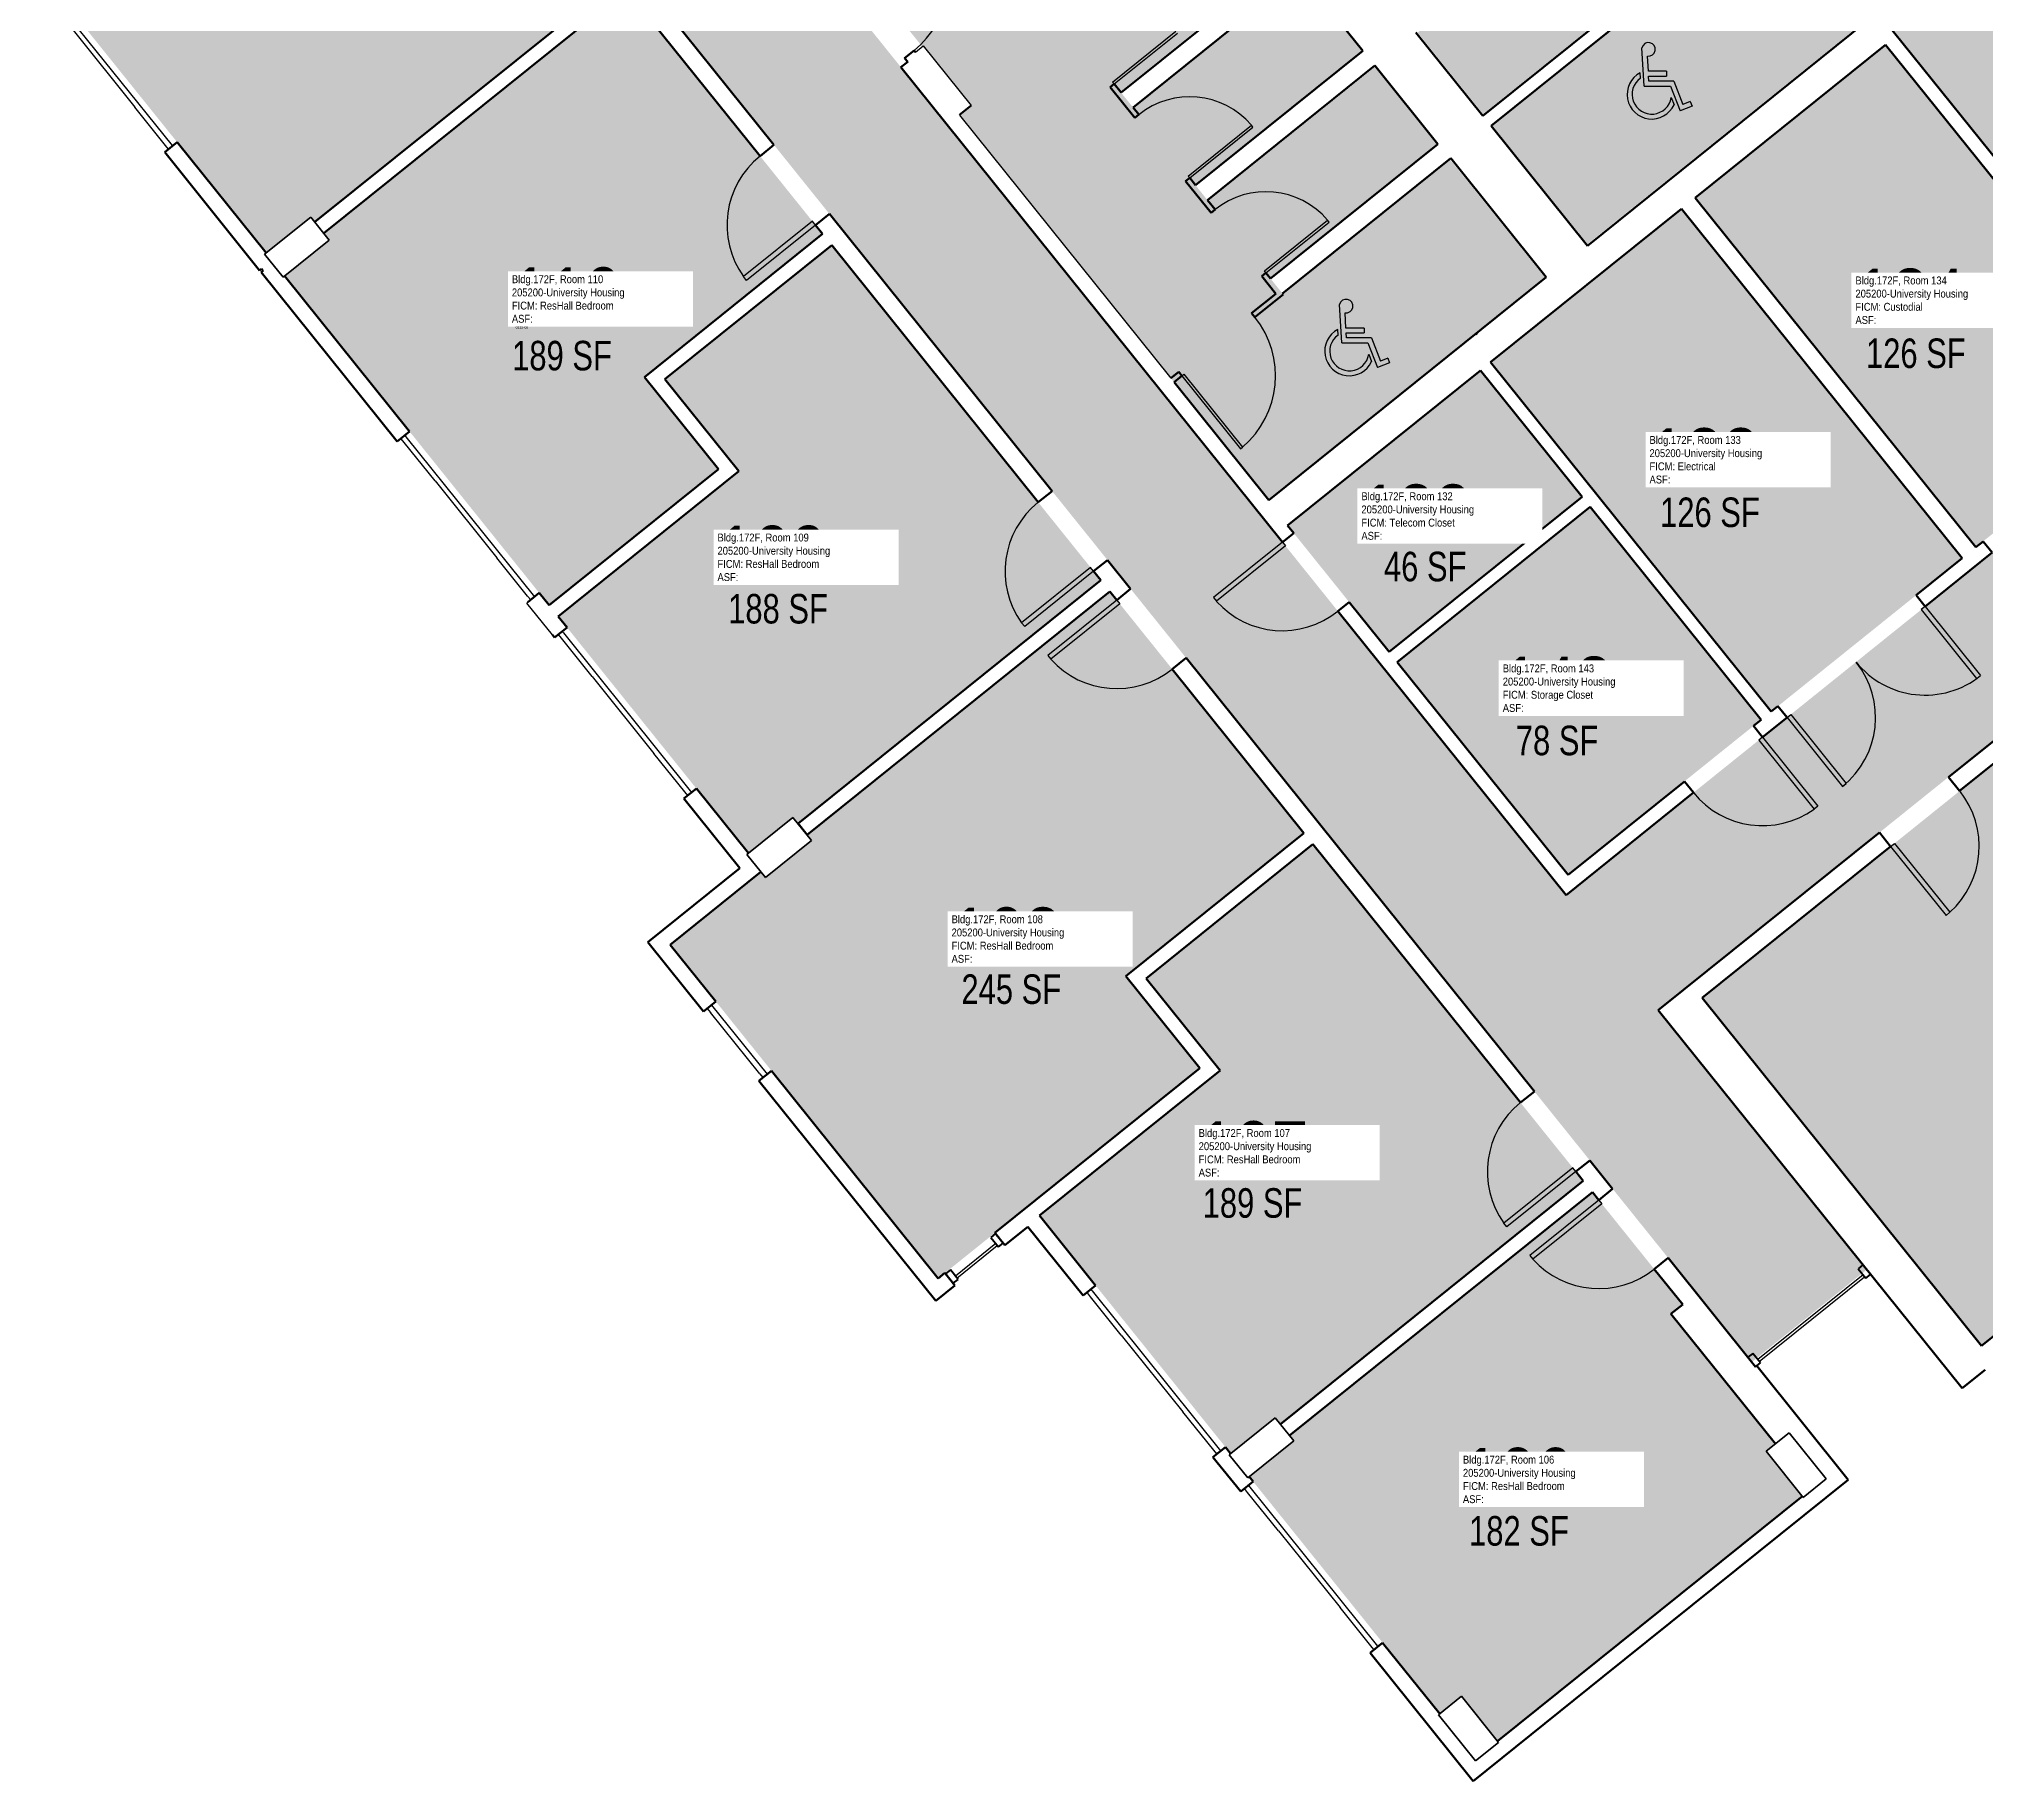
# Model space of a CAD drawing. Header units: inches. Extents: x 69234257 to 69236626, y 27656183 to 27658523.
# Drawn here: x 69235348 to 69236139, y 27656183 to 27656892 of the extents above; entities that cross this region are included whole.
import ezdxf
from ezdxf.enums import TextEntityAlignment as Align

# ---------------------------------------------------------------- set-up
doc = ezdxf.new("R2010")
doc.units = ezdxf.units.IN
doc.header["$LTSCALE"] = 100
doc.header["$MEASUREMENT"] = 0
doc.layers.get('0').update_dxf_attribs({"linetype": 'CONTINUOUS'})
for name, color, linetype in [('A-COLS', 5, 'CONTINUOUS'), ('A-DOOR', 2, 'CONTINUOUS'), ('A-GLAZ', 1, 'CONTINUOUS'), ('A-IDEN-ICON', 4, 'CONTINUOUS'), ('A-IDEN-RNUM', 7, 'CONTINUOUS'), ('A-IDEN-SNUM', 4, 'CONTINUOUS'), ('A-IDEN-VNUM', 4, 'CONTINUOUS'), ('A-WALL', 5, 'CONTINUOUS'), ('AREA-TEXT', 3, 'CONTINUOUS'), ('Rooms-Category-Color', 7, 'CONTINUOUS'), ('Rooms-College-Color', 7, 'CONTINUOUS'), ('Rooms-Department-Color', 7, 'CONTINUOUS'), ('Rooms-Division-Color', 7, 'CONTINUOUS'), ('Rooms-Information', 7, 'CONTINUOUS')]:
    doc.layers.add(name, color=color, linetype=linetype)
doc.styles.add('CP_AREA', font='arial.ttf', dxfattribs={"height": 15})
doc.styles.add('CP_ROOMSNUMBER', font='arial.ttf', dxfattribs={"height": 1})
doc.styles.add('CP_ROOMVNUMBER', font='arial.ttf', dxfattribs={"width": 0.85, "height": 0.075})

# ---------------------------------------------------------------- blocks, each defined once
blk = doc.blocks.new('CPHC')
for p, q in [((5.49, 8), (5.01, 15.77)), ((6.31, 11), (6.12, 14.1)), ((4.7, 9.57), (4.63, 10.7)), ((5.49, 8), (10.79, 8)), ((10, 11), (6.31, 11)), ((6.37, 10), (10, 10)), ((6.43, 9), (6.37, 10)), ((11.48, 9), (6.43, 9)), ((10, 11), (10, 10)), ((10.79, 8), (12.74, 2.99)), ((11.48, 9), (13.31, 4.28)), ((10.95, 5.66), (11.53, 4.17)), ((14.82, 4.87), (13.31, 4.28)), ((14.82, 4.87), (15.18, 3.93)), ((15.18, 3.93), (12.74, 2.99))]:
    blk.add_line(p, q)
for centre, radius, start, end in [((6.35, 15.46), 1.38, 260.2584, 166.6451), ((7, 6.3), 5, 118.3454, 334.8586), ((7, 6.3), 4, 125.1719, 350.8537)]:
    blk.add_arc(centre, radius, start, end)

msp = doc.modelspace()

# ---------------------------------------------------------------- hatches: boundary and pattern name
at = {"layer": 'Rooms-Category-Color', "true_color": 0xadadad}
for points in [[(69236043.92, 27656353.73), (69236090.64, 27656391.27), (69236005.93, 27656496.71), (69236017.38, 27656505.91), (69236246.81, 27656690.25), (69236258.26, 27656699.44), (69236342.97, 27656594.01), (69236387.65, 27656629.91), (69236389.74, 27656631.59), (69236372.28, 27656653.32), (69236366.81, 27656660.14), (69236327.74, 27656708.77), (69236325.08, 27656712.08), (69236325.04, 27656712.13), (69236230.54, 27656829.74), (69236132.12, 27656952.23), (69236034.49, 27657073.74), (69235969.04, 27657155.21), (69235922.26, 27657117.63), (69235925.65, 27657113.41), (69235968.14, 27657060.53), (69235970.12, 27657058.07), (69236102.94, 27656892.76), (69236220.68, 27656746.22), (69236135.9, 27656678.1), (69236053.47, 27656611.87), (69235968.4, 27656543.52), (69235893.6, 27656636.61), (69235850.66, 27656690.06), (69235716.9, 27656856.54), (69235697.33, 27656880.9), (69235657.62, 27656930.32), (69235657.26, 27656930.76), (69235655.62, 27656932.81), (69235641.17, 27656950.79), (69235635.19, 27656958.24), (69235633.15, 27656960.78), (69235511.92, 27657111.67), (69235511.88, 27657111.72), (69235510.23, 27657113.76), (69235502.2, 27657123.76), (69235484.98, 27657145.19), (69235482.71, 27657148.02), (69235482.67, 27657148.06), (69235430.73, 27657212.72), (69235421.06, 27657224.75), (69235410.33, 27657216.13), (69235383.32, 27657194.43), (69235374.28, 27657187.17), (69235379.14, 27657181.13), (69235359.36, 27657165.24), (69235428.02, 27657079.78), (69235447.8, 27657095.67), (69235492.7, 27657039.79), (69235590.33, 27656918.27), (69235673.71, 27656814.5), (69235786.8, 27656673.74), (69235869.36, 27656570.98), (69235982.93, 27656429.64), (69236021.49, 27656381.64)], [(69235941.62, 27656991.56), (69235941.93, 27656991.17), (69235945.54, 27656986.69), (69235877.57, 27656932.08), (69235904.19, 27656898.95), (69235972.16, 27656953.56), (69235972.47, 27656953.17), (69235976.07, 27656948.68), (69235908.1, 27656894.07), (69235934.72, 27656860.94), (69236002.69, 27656915.55), (69236006.29, 27656911.07), (69235938.32, 27656856.46), (69235977.16, 27656808.13), (69236089.95, 27656898.75), (69235965.46, 27657053.69), (69235960.69, 27657049.85), (69235958.24, 27657052.9), (69235958.63, 27657053.21), (69235916.26, 27657105.95), (69235915.87, 27657105.63), (69235900.12, 27657125.24), (69235846.95, 27657082.53), (69235829.41, 27657104.35), (69235699.46, 27656999.94), (69235717, 27656978.11), (69235666.93, 27656937.89), (69235706.72, 27656888.37), (69235707.11, 27656888.68), (69235726.64, 27656864.37), (69235721.87, 27656860.53), (69235847.6, 27656704.04), (69235931.94, 27656771.8), (69235960.01, 27656794.35), (69235921.17, 27656842.68), (69235853.16, 27656788.03), (69235848.3, 27656794.07), (69235885.14, 27656823.67), (69235916.32, 27656848.72), (69235890.95, 27656880.29), (69235859.77, 27656855.24), (69235822.94, 27656825.65), (69235822.62, 27656826.04), (69235817.77, 27656832.08), (69235854.6, 27656861.67), (69235885.78, 27656886.73), (69235860.42, 27656918.3), (69235829.24, 27656893.24), (69235792.4, 27656863.65), (69235792.09, 27656864.04), (69235787.24, 27656870.08), (69235824.07, 27656899.68), (69235855.25, 27656924.73), (69235829.88, 27656956.3), (69235798.7, 27656931.25), (69235761.87, 27656901.65), (69235761.56, 27656902.04), (69235757.95, 27656906.53), (69235786.02, 27656929.07), (69235883.02, 27657007.01), (69235911.09, 27657029.56), (69235911.4, 27657029.17), (69235915, 27657024.69), (69235847.03, 27656970.08), (69235873.65, 27656936.95)], [(69236135.05, 27656684.95), (69236212.42, 27656747.12), (69236098.32, 27656889.13), (69236020.95, 27656826.96)], [(69235980.72, 27656706.6), (69236051.83, 27656618.09), (69236129.4, 27656680.41), (69236015.3, 27656822.42), (69235937.74, 27656760.1)], [(69235855.2, 27656693.79), (69235896.54, 27656642.34), (69235974.98, 27656705.36), (69235933.64, 27656756.81)]]:
    msp.add_hatch(color=253, dxfattribs=at).paths.add_polyline_path(points)
at = {"layer": 'Rooms-Category-Color', "true_color": 0x728ef3}
for points in [[(69235488.89, 27657032.96), (69235347.64, 27656919.47), (69235439.99, 27656804.54), (69235458.11, 27656819.1), (69235459.72, 27656817.1), (69235582.84, 27656916.02)], [(69235555.04, 27656661.34), (69235623.88, 27656716.66), (69235593.82, 27656754.07), (69235666.22, 27656812.25), (69235586.52, 27656911.44), (69235463.4, 27656812.52), (69235465.63, 27656809.75), (69235447.5, 27656795.18)], [(69235632.14, 27656715.76), (69235558.72, 27656656.76), (69235636.03, 27656560.54), (69235654.16, 27656575.1), (69235656.24, 27656572.61), (69235779.31, 27656671.49), (69235669.9, 27656807.67), (69235602.08, 27656753.17)], [(69235899.83, 27656638.24), (69235969.3, 27656551.78), (69236047.74, 27656614.8), (69235978.27, 27656701.27)], [(69236249.55, 27656683.15), (69236023.72, 27656501.7), (69236137.32, 27656360.31), (69236363.15, 27656541.75)], [(69235748.16, 27656415.79), (69235750.74, 27656417.87), (69235819.53, 27656473.14), (69235789.47, 27656510.56), (69235861.87, 27656568.73), (69235782.99, 27656666.91), (69235659.87, 27656567.99), (69235661.67, 27656565.75), (69235642.96, 27656550.71), (69235641.16, 27656552.95), (69235604.28, 27656523.32), (69235713.22, 27656387.73), (69235720.68, 27656393.72), (69235735.73, 27656405.81)], [(69235827.79, 27656472.24), (69235754.37, 27656413.25), (69235832.07, 27656316.54), (69235850.2, 27656331.1), (69235852.31, 27656328.47), (69235975.43, 27656427.39), (69235865.55, 27656564.15), (69235797.73, 27656509.66)], [(69236064.47, 27656299.21), (69236049.83, 27656317.43), (69236053.53, 27656320.41), (69236033.49, 27656345.35), (69236011.07, 27656373.26), (69236015.84, 27656377.1), (69235979.11, 27656422.81), (69235855.99, 27656323.89), (69235857.72, 27656321.75), (69235839.59, 27656307.18), (69235917.06, 27656210.76), (69235925.88, 27656217.85), (69235940.52, 27656199.62)]]:
    msp.add_hatch(color=171, dxfattribs=at).paths.add_polyline_path(points)
at = {"layer": 'Rooms-College-Color', "true_color": 0xadadad}
for points in [[(69236043.92, 27656353.73), (69236090.64, 27656391.27), (69236005.93, 27656496.71), (69236017.38, 27656505.91), (69236246.81, 27656690.25), (69236258.26, 27656699.44), (69236342.97, 27656594.01), (69236387.65, 27656629.91), (69236389.74, 27656631.59), (69236372.28, 27656653.32), (69236366.81, 27656660.14), (69236327.74, 27656708.77), (69236325.08, 27656712.08), (69236325.04, 27656712.13), (69236230.54, 27656829.74), (69236132.12, 27656952.23), (69236034.49, 27657073.74), (69235969.04, 27657155.21), (69235922.26, 27657117.63), (69235925.65, 27657113.41), (69235968.14, 27657060.53), (69235970.12, 27657058.07), (69236102.94, 27656892.76), (69236220.68, 27656746.22), (69236135.9, 27656678.1), (69236053.47, 27656611.87), (69235968.4, 27656543.52), (69235893.6, 27656636.61), (69235850.66, 27656690.06), (69235716.9, 27656856.54), (69235697.33, 27656880.9), (69235657.62, 27656930.32), (69235657.26, 27656930.76), (69235655.62, 27656932.81), (69235641.17, 27656950.79), (69235635.19, 27656958.24), (69235633.15, 27656960.78), (69235511.92, 27657111.67), (69235511.88, 27657111.72), (69235510.23, 27657113.76), (69235502.2, 27657123.76), (69235484.98, 27657145.19), (69235482.71, 27657148.02), (69235482.67, 27657148.06), (69235430.73, 27657212.72), (69235421.06, 27657224.75), (69235410.33, 27657216.13), (69235383.32, 27657194.43), (69235374.28, 27657187.17), (69235379.14, 27657181.13), (69235359.36, 27657165.24), (69235428.02, 27657079.78), (69235447.8, 27657095.67), (69235492.7, 27657039.79), (69235590.33, 27656918.27), (69235673.71, 27656814.5), (69235786.8, 27656673.74), (69235869.36, 27656570.98), (69235982.93, 27656429.64), (69236021.49, 27656381.64)], [(69235941.62, 27656991.56), (69235941.93, 27656991.17), (69235945.54, 27656986.69), (69235877.57, 27656932.08), (69235904.19, 27656898.95), (69235972.16, 27656953.56), (69235972.47, 27656953.17), (69235976.07, 27656948.68), (69235908.1, 27656894.07), (69235934.72, 27656860.94), (69236002.69, 27656915.55), (69236006.29, 27656911.07), (69235938.32, 27656856.46), (69235977.16, 27656808.13), (69236089.95, 27656898.75), (69235965.46, 27657053.69), (69235960.69, 27657049.85), (69235958.24, 27657052.9), (69235958.63, 27657053.21), (69235916.26, 27657105.95), (69235915.87, 27657105.63), (69235900.12, 27657125.24), (69235846.95, 27657082.53), (69235829.41, 27657104.35), (69235699.46, 27656999.94), (69235717, 27656978.11), (69235666.93, 27656937.89), (69235706.72, 27656888.37), (69235707.11, 27656888.68), (69235726.64, 27656864.37), (69235721.87, 27656860.53), (69235847.6, 27656704.04), (69235931.94, 27656771.8), (69235960.01, 27656794.35), (69235921.17, 27656842.68), (69235853.16, 27656788.03), (69235848.3, 27656794.07), (69235885.14, 27656823.67), (69235916.32, 27656848.72), (69235890.95, 27656880.29), (69235859.77, 27656855.24), (69235822.94, 27656825.65), (69235822.62, 27656826.04), (69235817.77, 27656832.08), (69235854.6, 27656861.67), (69235885.78, 27656886.73), (69235860.42, 27656918.3), (69235829.24, 27656893.24), (69235792.4, 27656863.65), (69235792.09, 27656864.04), (69235787.24, 27656870.08), (69235824.07, 27656899.68), (69235855.25, 27656924.73), (69235829.88, 27656956.3), (69235798.7, 27656931.25), (69235761.87, 27656901.65), (69235761.56, 27656902.04), (69235757.95, 27656906.53), (69235786.02, 27656929.07), (69235883.02, 27657007.01), (69235911.09, 27657029.56), (69235911.4, 27657029.17), (69235915, 27657024.69), (69235847.03, 27656970.08), (69235873.65, 27656936.95)], [(69235488.89, 27657032.96), (69235347.64, 27656919.47), (69235439.99, 27656804.54), (69235458.11, 27656819.1), (69235459.72, 27656817.1), (69235582.84, 27656916.02)], [(69235555.04, 27656661.34), (69235623.88, 27656716.66), (69235593.82, 27656754.07), (69235666.22, 27656812.25), (69235586.52, 27656911.44), (69235463.4, 27656812.52), (69235465.63, 27656809.75), (69235447.5, 27656795.18)], [(69236135.05, 27656684.95), (69236212.42, 27656747.12), (69236098.32, 27656889.13), (69236020.95, 27656826.96)], [(69235980.72, 27656706.6), (69236051.83, 27656618.09), (69236129.4, 27656680.41), (69236015.3, 27656822.42), (69235937.74, 27656760.1)], [(69235632.14, 27656715.76), (69235558.72, 27656656.76), (69235636.03, 27656560.54), (69235654.16, 27656575.1), (69235656.24, 27656572.61), (69235779.31, 27656671.49), (69235669.9, 27656807.67), (69235602.08, 27656753.17)], [(69235855.2, 27656693.79), (69235896.54, 27656642.34), (69235974.98, 27656705.36), (69235933.64, 27656756.81)], [(69235899.83, 27656638.24), (69235969.3, 27656551.78), (69236047.74, 27656614.8), (69235978.27, 27656701.27)], [(69236249.55, 27656683.15), (69236023.72, 27656501.7), (69236137.32, 27656360.31), (69236363.15, 27656541.75)], [(69235748.16, 27656415.79), (69235750.74, 27656417.87), (69235819.53, 27656473.14), (69235789.47, 27656510.56), (69235861.87, 27656568.73), (69235782.99, 27656666.91), (69235659.87, 27656567.99), (69235661.67, 27656565.75), (69235642.96, 27656550.71), (69235641.16, 27656552.95), (69235604.28, 27656523.32), (69235713.22, 27656387.73), (69235720.68, 27656393.72), (69235735.73, 27656405.81)], [(69235827.79, 27656472.24), (69235754.37, 27656413.25), (69235832.07, 27656316.54), (69235850.2, 27656331.1), (69235852.31, 27656328.47), (69235975.43, 27656427.39), (69235865.55, 27656564.15), (69235797.73, 27656509.66)], [(69236064.47, 27656299.21), (69236049.83, 27656317.43), (69236053.53, 27656320.41), (69236033.49, 27656345.35), (69236011.07, 27656373.26), (69236015.84, 27656377.1), (69235979.11, 27656422.81), (69235855.99, 27656323.89), (69235857.72, 27656321.75), (69235839.59, 27656307.18), (69235917.06, 27656210.76), (69235925.88, 27656217.85), (69235940.52, 27656199.62)]]:
    msp.add_hatch(color=253, dxfattribs=at).paths.add_polyline_path(points)
at = {"layer": 'Rooms-Department-Color', "true_color": 0xacacac}
for points in [[(69236043.92, 27656353.73), (69236090.64, 27656391.27), (69236005.93, 27656496.71), (69236017.38, 27656505.91), (69236246.81, 27656690.25), (69236258.26, 27656699.44), (69236342.97, 27656594.01), (69236387.65, 27656629.91), (69236389.74, 27656631.59), (69236372.28, 27656653.32), (69236366.81, 27656660.14), (69236327.74, 27656708.77), (69236325.08, 27656712.08), (69236325.04, 27656712.13), (69236230.54, 27656829.74), (69236132.12, 27656952.23), (69236034.49, 27657073.74), (69235969.04, 27657155.21), (69235922.26, 27657117.63), (69235925.65, 27657113.41), (69235968.14, 27657060.53), (69235970.12, 27657058.07), (69236102.94, 27656892.76), (69236220.68, 27656746.22), (69236135.9, 27656678.1), (69236053.47, 27656611.87), (69235968.4, 27656543.52), (69235893.6, 27656636.61), (69235850.66, 27656690.06), (69235716.9, 27656856.54), (69235697.33, 27656880.9), (69235657.62, 27656930.32), (69235657.26, 27656930.76), (69235655.62, 27656932.81), (69235641.17, 27656950.79), (69235635.19, 27656958.24), (69235633.15, 27656960.78), (69235511.92, 27657111.67), (69235511.88, 27657111.72), (69235510.23, 27657113.76), (69235502.2, 27657123.76), (69235484.98, 27657145.19), (69235482.71, 27657148.02), (69235482.67, 27657148.06), (69235430.73, 27657212.72), (69235421.06, 27657224.75), (69235410.33, 27657216.13), (69235383.32, 27657194.43), (69235374.28, 27657187.17), (69235379.14, 27657181.13), (69235359.36, 27657165.24), (69235428.02, 27657079.78), (69235447.8, 27657095.67), (69235492.7, 27657039.79), (69235590.33, 27656918.27), (69235673.71, 27656814.5), (69235786.8, 27656673.74), (69235869.36, 27656570.98), (69235982.93, 27656429.64), (69236021.49, 27656381.64)], [(69235941.62, 27656991.56), (69235941.93, 27656991.17), (69235945.54, 27656986.69), (69235877.57, 27656932.08), (69235904.19, 27656898.95), (69235972.16, 27656953.56), (69235972.47, 27656953.17), (69235976.07, 27656948.68), (69235908.1, 27656894.07), (69235934.72, 27656860.94), (69236002.69, 27656915.55), (69236006.29, 27656911.07), (69235938.32, 27656856.46), (69235977.16, 27656808.13), (69236089.95, 27656898.75), (69235965.46, 27657053.69), (69235960.69, 27657049.85), (69235958.24, 27657052.9), (69235958.63, 27657053.21), (69235916.26, 27657105.95), (69235915.87, 27657105.63), (69235900.12, 27657125.24), (69235846.95, 27657082.53), (69235829.41, 27657104.35), (69235699.46, 27656999.94), (69235717, 27656978.11), (69235666.93, 27656937.89), (69235706.72, 27656888.37), (69235707.11, 27656888.68), (69235726.64, 27656864.37), (69235721.87, 27656860.53), (69235847.6, 27656704.04), (69235931.94, 27656771.8), (69235960.01, 27656794.35), (69235921.17, 27656842.68), (69235853.16, 27656788.03), (69235848.3, 27656794.07), (69235885.14, 27656823.67), (69235916.32, 27656848.72), (69235890.95, 27656880.29), (69235859.77, 27656855.24), (69235822.94, 27656825.65), (69235822.62, 27656826.04), (69235817.77, 27656832.08), (69235854.6, 27656861.67), (69235885.78, 27656886.73), (69235860.42, 27656918.3), (69235829.24, 27656893.24), (69235792.4, 27656863.65), (69235792.09, 27656864.04), (69235787.24, 27656870.08), (69235824.07, 27656899.68), (69235855.25, 27656924.73), (69235829.88, 27656956.3), (69235798.7, 27656931.25), (69235761.87, 27656901.65), (69235761.56, 27656902.04), (69235757.95, 27656906.53), (69235786.02, 27656929.07), (69235883.02, 27657007.01), (69235911.09, 27657029.56), (69235911.4, 27657029.17), (69235915, 27657024.69), (69235847.03, 27656970.08), (69235873.65, 27656936.95)], [(69236135.05, 27656684.95), (69236212.42, 27656747.12), (69236098.32, 27656889.13), (69236020.95, 27656826.96)], [(69235980.72, 27656706.6), (69236051.83, 27656618.09), (69236129.4, 27656680.41), (69236015.3, 27656822.42), (69235937.74, 27656760.1)], [(69235855.2, 27656693.79), (69235896.54, 27656642.34), (69235974.98, 27656705.36), (69235933.64, 27656756.81)]]:
    msp.add_hatch(color=253, dxfattribs=at).paths.add_polyline_path(points)
at = {"layer": 'Rooms-Department-Color', "true_color": 0x604aed}
for points in [[(69235488.89, 27657032.96), (69235347.64, 27656919.47), (69235439.99, 27656804.54), (69235458.11, 27656819.1), (69235459.72, 27656817.1), (69235582.84, 27656916.02)], [(69235555.04, 27656661.34), (69235623.88, 27656716.66), (69235593.82, 27656754.07), (69235666.22, 27656812.25), (69235586.52, 27656911.44), (69235463.4, 27656812.52), (69235465.63, 27656809.75), (69235447.5, 27656795.18)], [(69235632.14, 27656715.76), (69235558.72, 27656656.76), (69235636.03, 27656560.54), (69235654.16, 27656575.1), (69235656.24, 27656572.61), (69235779.31, 27656671.49), (69235669.9, 27656807.67), (69235602.08, 27656753.17)], [(69235899.83, 27656638.24), (69235969.3, 27656551.78), (69236047.74, 27656614.8), (69235978.27, 27656701.27)], [(69236249.55, 27656683.15), (69236023.72, 27656501.7), (69236137.32, 27656360.31), (69236363.15, 27656541.75)], [(69235748.16, 27656415.79), (69235750.74, 27656417.87), (69235819.53, 27656473.14), (69235789.47, 27656510.56), (69235861.87, 27656568.73), (69235782.99, 27656666.91), (69235659.87, 27656567.99), (69235661.67, 27656565.75), (69235642.96, 27656550.71), (69235641.16, 27656552.95), (69235604.28, 27656523.32), (69235713.22, 27656387.73), (69235720.68, 27656393.72), (69235735.73, 27656405.81)], [(69235827.79, 27656472.24), (69235754.37, 27656413.25), (69235832.07, 27656316.54), (69235850.2, 27656331.1), (69235852.31, 27656328.47), (69235975.43, 27656427.39), (69235865.55, 27656564.15), (69235797.73, 27656509.66)], [(69236064.47, 27656299.21), (69236049.83, 27656317.43), (69236053.53, 27656320.41), (69236033.49, 27656345.35), (69236011.07, 27656373.26), (69236015.84, 27656377.1), (69235979.11, 27656422.81), (69235855.99, 27656323.89), (69235857.72, 27656321.75), (69235839.59, 27656307.18), (69235917.06, 27656210.76), (69235925.88, 27656217.85), (69235940.52, 27656199.62)]]:
    msp.add_hatch(color=173, dxfattribs=at).paths.add_polyline_path(points)
at = {"layer": 'Rooms-Division-Color', "true_color": 0xadadad}
for points in [[(69236043.92, 27656353.73), (69236090.64, 27656391.27), (69236005.93, 27656496.71), (69236017.38, 27656505.91), (69236246.81, 27656690.25), (69236258.26, 27656699.44), (69236342.97, 27656594.01), (69236387.65, 27656629.91), (69236389.74, 27656631.59), (69236372.28, 27656653.32), (69236366.81, 27656660.14), (69236327.74, 27656708.77), (69236325.08, 27656712.08), (69236325.04, 27656712.13), (69236230.54, 27656829.74), (69236132.12, 27656952.23), (69236034.49, 27657073.74), (69235969.04, 27657155.21), (69235922.26, 27657117.63), (69235925.65, 27657113.41), (69235968.14, 27657060.53), (69235970.12, 27657058.07), (69236102.94, 27656892.76), (69236220.68, 27656746.22), (69236135.9, 27656678.1), (69236053.47, 27656611.87), (69235968.4, 27656543.52), (69235893.6, 27656636.61), (69235850.66, 27656690.06), (69235716.9, 27656856.54), (69235697.33, 27656880.9), (69235657.62, 27656930.32), (69235657.26, 27656930.76), (69235655.62, 27656932.81), (69235641.17, 27656950.79), (69235635.19, 27656958.24), (69235633.15, 27656960.78), (69235511.92, 27657111.67), (69235511.88, 27657111.72), (69235510.23, 27657113.76), (69235502.2, 27657123.76), (69235484.98, 27657145.19), (69235482.71, 27657148.02), (69235482.67, 27657148.06), (69235430.73, 27657212.72), (69235421.06, 27657224.75), (69235410.33, 27657216.13), (69235383.32, 27657194.43), (69235374.28, 27657187.17), (69235379.14, 27657181.13), (69235359.36, 27657165.24), (69235428.02, 27657079.78), (69235447.8, 27657095.67), (69235492.7, 27657039.79), (69235590.33, 27656918.27), (69235673.71, 27656814.5), (69235786.8, 27656673.74), (69235869.36, 27656570.98), (69235982.93, 27656429.64), (69236021.49, 27656381.64)], [(69235941.62, 27656991.56), (69235941.93, 27656991.17), (69235945.54, 27656986.69), (69235877.57, 27656932.08), (69235904.19, 27656898.95), (69235972.16, 27656953.56), (69235972.47, 27656953.17), (69235976.07, 27656948.68), (69235908.1, 27656894.07), (69235934.72, 27656860.94), (69236002.69, 27656915.55), (69236006.29, 27656911.07), (69235938.32, 27656856.46), (69235977.16, 27656808.13), (69236089.95, 27656898.75), (69235965.46, 27657053.69), (69235960.69, 27657049.85), (69235958.24, 27657052.9), (69235958.63, 27657053.21), (69235916.26, 27657105.95), (69235915.87, 27657105.63), (69235900.12, 27657125.24), (69235846.95, 27657082.53), (69235829.41, 27657104.35), (69235699.46, 27656999.94), (69235717, 27656978.11), (69235666.93, 27656937.89), (69235706.72, 27656888.37), (69235707.11, 27656888.68), (69235726.64, 27656864.37), (69235721.87, 27656860.53), (69235847.6, 27656704.04), (69235931.94, 27656771.8), (69235960.01, 27656794.35), (69235921.17, 27656842.68), (69235853.16, 27656788.03), (69235848.3, 27656794.07), (69235885.14, 27656823.67), (69235916.32, 27656848.72), (69235890.95, 27656880.29), (69235859.77, 27656855.24), (69235822.94, 27656825.65), (69235822.62, 27656826.04), (69235817.77, 27656832.08), (69235854.6, 27656861.67), (69235885.78, 27656886.73), (69235860.42, 27656918.3), (69235829.24, 27656893.24), (69235792.4, 27656863.65), (69235792.09, 27656864.04), (69235787.24, 27656870.08), (69235824.07, 27656899.68), (69235855.25, 27656924.73), (69235829.88, 27656956.3), (69235798.7, 27656931.25), (69235761.87, 27656901.65), (69235761.56, 27656902.04), (69235757.95, 27656906.53), (69235786.02, 27656929.07), (69235883.02, 27657007.01), (69235911.09, 27657029.56), (69235911.4, 27657029.17), (69235915, 27657024.69), (69235847.03, 27656970.08), (69235873.65, 27656936.95)], [(69236135.05, 27656684.95), (69236212.42, 27656747.12), (69236098.32, 27656889.13), (69236020.95, 27656826.96)], [(69235980.72, 27656706.6), (69236051.83, 27656618.09), (69236129.4, 27656680.41), (69236015.3, 27656822.42), (69235937.74, 27656760.1)], [(69235855.2, 27656693.79), (69235896.54, 27656642.34), (69235974.98, 27656705.36), (69235933.64, 27656756.81)]]:
    msp.add_hatch(color=253, dxfattribs=at).paths.add_polyline_path(points)
at = {"layer": 'Rooms-Division-Color', "true_color": 0x604aed}
for points in [[(69235488.89, 27657032.96), (69235347.64, 27656919.47), (69235439.99, 27656804.54), (69235458.11, 27656819.1), (69235459.72, 27656817.1), (69235582.84, 27656916.02)], [(69235555.04, 27656661.34), (69235623.88, 27656716.66), (69235593.82, 27656754.07), (69235666.22, 27656812.25), (69235586.52, 27656911.44), (69235463.4, 27656812.52), (69235465.63, 27656809.75), (69235447.5, 27656795.18)], [(69235632.14, 27656715.76), (69235558.72, 27656656.76), (69235636.03, 27656560.54), (69235654.16, 27656575.1), (69235656.24, 27656572.61), (69235779.31, 27656671.49), (69235669.9, 27656807.67), (69235602.08, 27656753.17)], [(69235899.83, 27656638.24), (69235969.3, 27656551.78), (69236047.74, 27656614.8), (69235978.27, 27656701.27)], [(69236249.55, 27656683.15), (69236023.72, 27656501.7), (69236137.32, 27656360.31), (69236363.15, 27656541.75)], [(69235748.16, 27656415.79), (69235750.74, 27656417.87), (69235819.53, 27656473.14), (69235789.47, 27656510.56), (69235861.87, 27656568.73), (69235782.99, 27656666.91), (69235659.87, 27656567.99), (69235661.67, 27656565.75), (69235642.96, 27656550.71), (69235641.16, 27656552.95), (69235604.28, 27656523.32), (69235713.22, 27656387.73), (69235720.68, 27656393.72), (69235735.73, 27656405.81)], [(69235827.79, 27656472.24), (69235754.37, 27656413.25), (69235832.07, 27656316.54), (69235850.2, 27656331.1), (69235852.31, 27656328.47), (69235975.43, 27656427.39), (69235865.55, 27656564.15), (69235797.73, 27656509.66)], [(69236064.47, 27656299.21), (69236049.83, 27656317.43), (69236053.53, 27656320.41), (69236033.49, 27656345.35), (69236011.07, 27656373.26), (69236015.84, 27656377.1), (69235979.11, 27656422.81), (69235855.99, 27656323.89), (69235857.72, 27656321.75), (69235839.59, 27656307.18), (69235917.06, 27656210.76), (69235925.88, 27656217.85), (69235940.52, 27656199.62)]]:
    msp.add_hatch(color=173, dxfattribs=at).paths.add_polyline_path(points)

# ---------------------------------------------------------------- linework, layer by layer
at = {"layer": 'A-COLS', "lineweight": 35}
for p, q in [((69235439.4, 27656804.07), (69235458.11, 27656819.1)), ((69235458.11, 27656819.1), (69235465.63, 27656809.75)), ((69235465.63, 27656809.75), (69235446.92, 27656794.71)), ((69235446.92, 27656794.71), (69235439.4, 27656804.07)), ((69235635.45, 27656560.07), (69235654.16, 27656575.1)), ((69235654.16, 27656575.1), (69235661.67, 27656565.75)), ((69235661.67, 27656565.75), (69235642.96, 27656550.71)), ((69235642.96, 27656550.71), (69235635.45, 27656560.07)), ((69235831.49, 27656316.07), (69235850.2, 27656331.1)), ((69235850.2, 27656331.1), (69235857.72, 27656321.75)), ((69235857.72, 27656321.75), (69235839.01, 27656306.71)), ((69236049.83, 27656317.43), (69236059.18, 27656324.95)), ((69236059.18, 27656324.95), (69236074.22, 27656306.24)), ((69235839.01, 27656306.71), (69235831.49, 27656316.07)), ((69236064.86, 27656298.72), (69236049.83, 27656317.43)), ((69236074.22, 27656306.24), (69236064.86, 27656298.72)), ((69235916.53, 27656210.33), (69235925.88, 27656217.85)), ((69235925.88, 27656217.85), (69235940.91, 27656199.14)), ((69235931.56, 27656191.62), (69235916.53, 27656210.33)), ((69235940.91, 27656199.14), (69235931.56, 27656191.62))]:
    msp.add_line(p, q, dxfattribs=at)
at = {"layer": 'A-DOOR'}
for p, q in [((69235784.1, 27656873.98), (69235809.82, 27656894.64)), ((69235784.73, 27656873.2), (69235810.44, 27656893.86)), ((69235784.73, 27656873.2), (69235784.1, 27656873.98)), ((69235814.79, 27656835.78), (69235840.51, 27656856.44)), ((69235841.13, 27656855.66), (69235840.51, 27656856.44)), ((69235815.42, 27656835), (69235841.13, 27656855.66)), ((69235815.42, 27656835), (69235814.79, 27656835.78)), ((69235662.07, 27656817.41), (69235634.05, 27656794.9)), ((69235663.32, 27656815.85), (69235662.07, 27656817.41)), ((69235845.8, 27656797.19), (69235871.51, 27656817.85)), ((69235846.42, 27656796.41), (69235872.14, 27656817.07)), ((69235872.14, 27656817.07), (69235871.51, 27656817.85)), ((69235663.32, 27656815.85), (69235635.3, 27656793.34)), ((69235635.3, 27656793.34), (69235634.05, 27656794.9)), ((69235846.42, 27656796.41), (69235845.8, 27656797.19)), ((69235812.3, 27656754.57), (69235813.08, 27656755.19)), ((69235812.3, 27656754.57), (69235836.09, 27656724.95)), ((69235813.08, 27656755.19), (69235836.87, 27656725.58)), ((69235836.09, 27656724.95), (69235836.87, 27656725.58)), ((69235853.13, 27656686.99), (69235825.1, 27656664.48)), ((69235854.38, 27656685.43), (69235826.36, 27656662.92)), ((69235853.13, 27656686.99), (69235854.38, 27656685.43)), ((69235775.12, 27656676.7), (69235747.1, 27656654.19)), ((69235776.38, 27656675.14), (69235748.36, 27656652.63)), ((69235776.38, 27656675.14), (69235775.12, 27656676.7)), ((69235785.77, 27656663.45), (69235757.75, 27656640.94)), ((69235787.02, 27656661.89), (69235759, 27656639.38)), ((69235785.77, 27656663.45), (69235787.02, 27656661.89)), ((69235825.1, 27656664.48), (69235826.36, 27656662.92)), ((69236114.37, 27656660.8), (69236112.81, 27656659.55)), ((69236112.81, 27656659.55), (69236135.32, 27656631.53)), ((69236114.37, 27656660.8), (69236136.92, 27656632.74)), ((69235748.36, 27656652.63), (69235747.1, 27656654.19)), ((69235757.75, 27656640.94), (69235759, 27656639.38)), ((69236058.24, 27656615.71), (69236059.8, 27656616.96)), ((69236058.24, 27656615.71), (69236080.79, 27656587.64)), ((69236059.8, 27656616.96), (69236082.35, 27656588.89)), ((69236048.3, 27656607.72), (69236046.74, 27656606.47)), ((69236046.74, 27656606.47), (69236069.25, 27656578.45)), ((69236048.3, 27656607.72), (69236070.81, 27656579.7)), ((69236080.79, 27656587.64), (69236082.35, 27656588.89)), ((69236070.81, 27656579.7), (69236069.25, 27656578.45)), ((69236100.36, 27656563.28), (69236101.92, 27656564.53)), ((69236101.92, 27656564.53), (69236124.43, 27656536.51)), ((69236100.36, 27656563.28), (69236122.87, 27656535.26)), ((69236122.87, 27656535.26), (69236124.43, 27656536.51)), ((69235971.18, 27656432.68), (69235943.16, 27656410.17)), ((69235972.44, 27656431.12), (69235944.41, 27656408.61)), ((69235972.44, 27656431.12), (69235971.18, 27656432.68)), ((69235981.71, 27656419.58), (69235953.69, 27656397.07)), ((69235982.96, 27656418.02), (69235954.94, 27656395.51)), ((69235981.71, 27656419.58), (69235982.96, 27656418.02)), ((69235944.41, 27656408.61), (69235943.16, 27656410.17)), ((69235953.69, 27656397.07), (69235954.94, 27656395.51))]:
    msp.add_line(p, q, dxfattribs=at)
at = {"layer": 'A-DOOR', "lineweight": 25}
for centre, radius, start, end in [((69235680.9, 27656914.92), 36, 308.78034, 35.5956), ((69235815.42, 27656835), 33, 40.51684, 128.78034), ((69235663.32, 27656815.85), 36, 128.78034, 215.5956), ((69235846.42, 27656796.41), 33, 40.51684, 128.78034), ((69235812.3, 27656754.57), 38, 310.2883, 38.78034), ((69235776.38, 27656675.14), 36, 128.78034, 215.5956), ((69235853.13, 27656686.99), 36, 221.96508, 308.78034), ((69235785.77, 27656663.45), 36, 221.96508, 308.78034), ((69236058.24, 27656615.71), 36, 308.78034, 38.78034), ((69236114.37, 27656660.8), 36, 218.78034, 308.78034), ((69236048.3, 27656607.72), 36, 218.78034, 305.5956), ((69236100.36, 27656563.28), 36, 311.96508, 38.78034), ((69235972.44, 27656431.12), 36, 128.78034, 215.5956), ((69235981.71, 27656419.58), 36, 221.96508, 308.78034)]:
    msp.add_arc(centre, radius, start, end, dxfattribs=at)
at = {"layer": 'A-GLAZ'}
for p, q in [((69235349.3, 27656913.42), (69235401.74, 27656848.15)), ((69235361.52, 27656895.02), (69235386.57, 27656863.84)), ((69235399.1, 27656848.25), (69235386.57, 27656863.84)), ((69235400.35, 27656846.69), (69235399.1, 27656848.25)), ((69235401.74, 27656848.15), (69235401.91, 27656847.94)), ((69235496.48, 27656730.23), (69235496.81, 27656729.83)), ((69235496.8, 27656729.83), (69235549.1, 27656664.75)), ((69235496.18, 27656727.42), (69235494.93, 27656728.98)), ((69235508.7, 27656711.83), (69235496.18, 27656727.42)), ((69235508.7, 27656711.83), (69235533.76, 27656680.64)), ((69235546.29, 27656665.05), (69235533.76, 27656680.64)), ((69235547.54, 27656663.49), (69235546.29, 27656665.05)), ((69235560.37, 27656650.71), (69235560.85, 27656650.12)), ((69235560.06, 27656647.9), (69235558.81, 27656649.46)), ((69235572.59, 27656632.31), (69235560.06, 27656647.9)), ((69235560.85, 27656650.12), (69235612.98, 27656585.23)), ((69235572.59, 27656632.31), (69235597.64, 27656601.13)), ((69235610.17, 27656585.54), (69235597.64, 27656601.13)), ((69235611.42, 27656583.98), (69235610.17, 27656585.54)), ((69235619.34, 27656497.39), (69235620.59, 27656495.83)), ((69235640.64, 27656470.88), (69235620.59, 27656495.83)), ((69235621.1, 27656498.8), (69235643.65, 27656470.73)), ((69235640.64, 27656470.88), (69235641.9, 27656469.32)), ((69235736.59, 27656401.85), (69235720.17, 27656388.66)), ((69235720.8, 27656387.88), (69235737.22, 27656401.07)), ((69235737.22, 27656401.07), (69235736.59, 27656401.85)), ((69235720.17, 27656388.66), (69235720.8, 27656387.88)), ((69235775.09, 27656380.27), (69235773.84, 27656381.83)), ((69235775.4, 27656383.09), (69235775.72, 27656382.68)), ((69235775.72, 27656382.68), (69235828.01, 27656317.6)), ((69236089.16, 27656389.12), (69236046.33, 27656354.71)), ((69236046.96, 27656353.93), (69236089.79, 27656388.34)), ((69236089.79, 27656388.34), (69236089.16, 27656389.12)), ((69235787.62, 27656364.68), (69235775.09, 27656380.27)), ((69235787.62, 27656364.68), (69235812.67, 27656333.5)), ((69236046.33, 27656354.71), (69236046.96, 27656353.93)), ((69235825.2, 27656317.91), (69235812.67, 27656333.5)), ((69235826.45, 27656316.35), (69235825.2, 27656317.91)), ((69235838.98, 27656300.76), (69235837.73, 27656302.32)), ((69235839.29, 27656303.57), (69235891.73, 27656238.3)), ((69235851.51, 27656285.17), (69235838.98, 27656300.76)), ((69235851.51, 27656285.17), (69235876.56, 27656253.99)), ((69235889.09, 27656238.39), (69235876.56, 27656253.99)), ((69235890.34, 27656236.84), (69235889.09, 27656238.39)), ((69235891.73, 27656238.3), (69235891.9, 27656238.09))]:
    msp.add_line(p, q, dxfattribs=at)
at = {"layer": 'A-GLAZ', "lineweight": 40}
for p, q in [((69235736.5, 27656405.95), (69235734.55, 27656404.38)), ((69235739.64, 27656402.05), (69235736.5, 27656405.95)), ((69235734.55, 27656404.38), (69235737.69, 27656400.49)), ((69235737.69, 27656400.49), (69235739.64, 27656402.05)), ((69236044.3, 27656357.25), (69236042.35, 27656355.68)), ((69236042.35, 27656355.68), (69236045.48, 27656351.78)), ((69236047.43, 27656353.35), (69236044.3, 27656357.25)), ((69236045.48, 27656351.78), (69236047.43, 27656353.35))]:
    msp.add_line(p, q, dxfattribs=at)
at = {"layer": 'A-GLAZ', "lineweight": 40, "extrusion": (0, 0, -1)}
for p, q in [((69235718.14, 27656391.19), (69235716.19, 27656389.63)), ((69235716.19, 27656389.63), (69235719.32, 27656385.73)), ((69235721.27, 27656387.29), (69235718.14, 27656391.19)), ((69236089.07, 27656393.22), (69236087.13, 27656391.66)), ((69236087.13, 27656391.66), (69236090.26, 27656387.76)), ((69236092.21, 27656389.32), (69236089.07, 27656393.22)), ((69236090.26, 27656387.76), (69236092.21, 27656389.32)), ((69235719.32, 27656385.73), (69235721.27, 27656387.29))]:
    msp.add_line(p, q, dxfattribs=at)
at = {"layer": 'A-WALL', "lineweight": 50}
for p, q in [((69236220.68, 27656746.22), (69235968.3, 27657060.34)), ((69235646.43, 27656848.46), (69235519.91, 27657005.93)), ((69235855.56, 27656924.34), (69235787.55, 27656869.69)), ((69235582.84, 27656916.02), (69235459.72, 27656817.1)), ((69235463.4, 27656812.52), (69235586.52, 27656911.44)), ((69235586.52, 27656911.44), (69235640.77, 27656843.91)), ((69235792.4, 27656863.65), (69235860.42, 27656918.3)), ((69235860.42, 27656918.3), (69235885.78, 27656886.73)), ((69236003, 27656915.16), (69235934.65, 27656860.24)), ((69235937.93, 27656856.15), (69236006.29, 27656911.07)), ((69236090.65, 27656898.67), (69235977.08, 27656807.43)), ((69235934.65, 27656860.24), (69235907.4, 27656894.15)), ((69236020.95, 27656826.96), (69236098.32, 27656889.13)), ((69236098.32, 27656889.13), (69236212.42, 27656747.12)), ((69235700.8, 27656882.17), (69235698.07, 27656879.97)), ((69235698.07, 27656879.97), (69235853.13, 27656686.99)), ((69235703.44, 27656886.86), (69235699.55, 27656883.72)), ((69235699.55, 27656883.72), (69235700.8, 27656882.17)), ((69235703.99, 27656886.17), (69235703.44, 27656886.86)), ((69235885.78, 27656886.73), (69235817.77, 27656832.08)), ((69235890.64, 27656880.68), (69235822.62, 27656826.04)), ((69235890.64, 27656880.68), (69235916.32, 27656848.72)), ((69235784.73, 27656873.2), (69235783.07, 27656871.87)), ((69235787.55, 27656869.69), (69235784.73, 27656873.2)), ((69235721.81, 27656860.6), (69235726.59, 27656864.44)), ((69235783.07, 27656871.87), (69235793.09, 27656859.4)), ((69235792.4, 27656863.65), (69235794.75, 27656860.73)), ((69235793.09, 27656859.4), (69235794.75, 27656860.73)), ((69235977.08, 27656807.43), (69235937.93, 27656856.15)), ((69235403.86, 27656849.51), (69235398.79, 27656845.44)), ((69235439.99, 27656804.54), (69235403.86, 27656849.51)), ((69235640.77, 27656843.91), (69235646.43, 27656848.46)), ((69235916.32, 27656848.72), (69235848.3, 27656794.07)), ((69235398.79, 27656845.44), (69235437.35, 27656797.44)), ((69235853.16, 27656788.03), (69235921.56, 27656842.99)), ((69235960.4, 27656794.66), (69235921.56, 27656842.99)), ((69235815.42, 27656835), (69235813.76, 27656833.67)), ((69235813.76, 27656833.67), (69235824.1, 27656820.81)), ((69235815.42, 27656835), (69235817.77, 27656832.08)), ((69235825.75, 27656822.14), (69235822.62, 27656826.04)), ((69236135.05, 27656684.95), (69236020.95, 27656826.96)), ((69235668.97, 27656820.39), (69235663.32, 27656815.85)), ((69235759.48, 27656707.75), (69235668.97, 27656820.39)), ((69235824.1, 27656820.81), (69235825.75, 27656822.14)), ((69235937.74, 27656760.1), (69236015.3, 27656822.42)), ((69236015.3, 27656822.42), (69236129.4, 27656680.41)), ((69235666.22, 27656812.25), (69235593.82, 27656754.07)), ((69235663.32, 27656815.85), (69235666.22, 27656812.25)), ((69235602.08, 27656753.17), (69235669.9, 27656807.67)), ((69235669.9, 27656807.67), (69235753.83, 27656703.21)), ((69235437.35, 27656797.44), (69235438.16, 27656798.09)), ((69235438.79, 27656797.31), (69235437.98, 27656796.66)), ((69235437.98, 27656796.66), (69235493.21, 27656727.92)), ((69235438.16, 27656798.09), (69235438.79, 27656797.31)), ((69235498.28, 27656731.99), (69235447.5, 27656795.18)), ((69235846.42, 27656796.41), (69235844.77, 27656795.08)), ((69235844.77, 27656795.08), (69235850.48, 27656787.97)), ((69235848.3, 27656794.07), (69235846.42, 27656796.41)), ((69235960.4, 27656794.66), (69235847.6, 27656704.04)), ((69235850.48, 27656787.97), (69235840.59, 27656780.02)), ((69235841.92, 27656778.37), (69235853.47, 27656787.64)), ((69235853.47, 27656787.64), (69235853.16, 27656788.03)), ((69235840.59, 27656780.02), (69235841.92, 27656778.37)), ((69235931.94, 27656771.8), (69235932.26, 27656771.41)), ((69235593.82, 27656754.07), (69235623.88, 27656716.66)), ((69235810.97, 27656756.22), (69235807.75, 27656753.64)), ((69235809.08, 27656751.98), (69235812.3, 27656754.57)), ((69235812.3, 27656754.57), (69235810.97, 27656756.22)), ((69235855.2, 27656693.79), (69235933.64, 27656756.81)), ((69235933.64, 27656756.81), (69235974.98, 27656705.36)), ((69236051.83, 27656618.09), (69235937.74, 27656760.1)), ((69235632.14, 27656715.76), (69235602.08, 27656753.17)), ((69235847.6, 27656704.04), (69235809.08, 27656751.98)), ((69235493.21, 27656727.92), (69235498.28, 27656731.99)), ((69235623.88, 27656716.66), (69235555.04, 27656661.34)), ((69235558.72, 27656656.76), (69235632.14, 27656715.76)), ((69235753.83, 27656703.21), (69235759.48, 27656707.75)), ((69235974.98, 27656705.36), (69235896.54, 27656642.34)), ((69235899.83, 27656638.24), (69235978.27, 27656701.27)), ((69235978.27, 27656701.27), (69236047.74, 27656614.8)), ((69236258.26, 27656699.44), (69236123.88, 27656591.48)), ((69235853.13, 27656686.99), (69235857.71, 27656690.67)), ((69235857.71, 27656690.67), (69235855.2, 27656693.79)), ((69236114.37, 27656660.8), (69236141.65, 27656682.72)), ((69236128.42, 27656585.83), (69236249.55, 27656683.15)), ((69236137.97, 27656687.3), (69236135.05, 27656684.95)), ((69236141.65, 27656682.72), (69236137.97, 27656687.3)), ((69235782.03, 27656679.68), (69235776.38, 27656675.14)), ((69235776.38, 27656675.14), (69235779.31, 27656671.49)), ((69235791.42, 27656667.99), (69235782.03, 27656679.68)), ((69236129.4, 27656680.41), (69236110.69, 27656665.38)), ((69235551.05, 27656666.31), (69235546.42, 27656662.59)), ((69235555.04, 27656661.34), (69235551.05, 27656666.31)), ((69235779.31, 27656671.49), (69235656.24, 27656572.61)), ((69235659.92, 27656568.03), (69235782.99, 27656666.91)), ((69235782.99, 27656666.91), (69235785.77, 27656663.45)), ((69235785.77, 27656663.45), (69235791.42, 27656667.99)), ((69235880.25, 27656662.6), (69235875.67, 27656658.92)), ((69235875.67, 27656658.92), (69235968.4, 27656543.52)), ((69235896.54, 27656642.34), (69235880.25, 27656662.6)), ((69236110.69, 27656665.38), (69236114.37, 27656660.8)), ((69235557.25, 27656648.21), (69235562.32, 27656652.28)), ((69235562.32, 27656652.28), (69235558.72, 27656656.76)), ((69235556.39, 27656649.28), (69235557.25, 27656648.21)), ((69235813.97, 27656639.93), (69235808.32, 27656635.38)), ((69235808.32, 27656635.38), (69235861.87, 27656568.73)), ((69235955.54, 27656463.73), (69235813.97, 27656639.93)), ((69235969.3, 27656551.78), (69235899.83, 27656638.24)), ((69236054.56, 27656620.29), (69236051.83, 27656618.09)), ((69236058.24, 27656615.71), (69236054.56, 27656620.29)), ((69236047.74, 27656614.8), (69236044.62, 27656612.3)), ((69236044.62, 27656612.3), (69236048.3, 27656607.72)), ((69236048.3, 27656607.72), (69236058.24, 27656615.71)), ((69236016.56, 27656589.75), (69235969.3, 27656551.78)), ((69236020.24, 27656585.17), (69236016.56, 27656589.75)), ((69236123.88, 27656591.48), (69236128.42, 27656585.83)), ((69235614.93, 27656586.8), (69235609.86, 27656582.73)), ((69235609.86, 27656582.73), (69235632.61, 27656554.42)), ((69235636.03, 27656560.54), (69235614.93, 27656586.8)), ((69235968.4, 27656543.52), (69236020.24, 27656585.17)), ((69235656.24, 27656572.61), (69235659.92, 27656568.03)), ((69235861.87, 27656568.73), (69235789.47, 27656510.56)), ((69235797.73, 27656509.66), (69235865.55, 27656564.15)), ((69235865.55, 27656564.15), (69235949.89, 27656459.19)), ((69236095.82, 27656568.93), (69236005.93, 27656496.71)), ((69236100.36, 27656563.28), (69236095.82, 27656568.93)), ((69236023.72, 27656501.7), (69236100.36, 27656563.28)), ((69235632.61, 27656554.42), (69235595.14, 27656524.32)), ((69235604.28, 27656523.32), (69235641.16, 27656552.95)), ((69235595.14, 27656524.32), (69235617.78, 27656496.14)), ((69235622.76, 27656500.32), (69235604.28, 27656523.32)), ((69235789.47, 27656510.56), (69235819.53, 27656473.14)), ((69235827.79, 27656472.24), (69235797.73, 27656509.66)), ((69235617.78, 27656496.14), (69235622.85, 27656500.21)), ((69236137.32, 27656360.31), (69236023.72, 27656501.7)), ((69236005.93, 27656496.71), (69236129.39, 27656343.04)), ((69235645.4, 27656472.14), (69235640.34, 27656468.06)), ((69235713.22, 27656387.73), (69235645.4, 27656472.14)), ((69235819.53, 27656473.14), (69235736.27, 27656406.24)), ((69235754.37, 27656413.25), (69235827.79, 27656472.24)), ((69235640.34, 27656468.06), (69235712.23, 27656378.59)), ((69235949.89, 27656459.19), (69235955.54, 27656463.73)), ((69235978.09, 27656435.66), (69235972.44, 27656431.12)), ((69235972.44, 27656431.12), (69235975.43, 27656427.39)), ((69235987.36, 27656424.12), (69235978.09, 27656435.66)), ((69235975.43, 27656427.39), (69235852.31, 27656328.47)), ((69235855.99, 27656323.89), (69235979.11, 27656422.81)), ((69235979.11, 27656422.81), (69235981.71, 27656419.58)), ((69235981.71, 27656419.58), (69235987.36, 27656424.12)), ((69235777.19, 27656384.85), (69235754.37, 27656413.25)), ((69235736.27, 27656406.24), (69235740.34, 27656401.18)), ((69235740.34, 27656401.18), (69235749.69, 27656408.69)), ((69235749.69, 27656408.69), (69235772.12, 27656380.77)), ((69235715.95, 27656389.92), (69235713.22, 27656387.73)), ((69235720.02, 27656384.85), (69235715.95, 27656389.92)), ((69236009.91, 27656396.06), (69236004.26, 27656391.52)), ((69236004.26, 27656391.52), (69236015.84, 27656377.1)), ((69236045.48, 27656351.78), (69236009.91, 27656396.06)), ((69236178.1, 27656393.08), (69236137.32, 27656360.31)), ((69235712.23, 27656378.59), (69235720.02, 27656384.85)), ((69235772.12, 27656380.77), (69235777.19, 27656384.85)), ((69236015.84, 27656377.1), (69236011.07, 27656373.26)), ((69236011.07, 27656373.26), (69236053.53, 27656320.41)), ((69236083.16, 27656305.89), (69236045.97, 27656352.17)), ((69236129.39, 27656343.04), (69236138.75, 27656350.55)), ((69235829.96, 27656319.17), (69235824.89, 27656315.1)), ((69235832.07, 27656316.54), (69235829.96, 27656319.17)), ((69235824.89, 27656315.1), (69235836.17, 27656301.07)), ((69235836.17, 27656301.07), (69235841.23, 27656305.14)), ((69235841.23, 27656305.14), (69235839.59, 27656307.18)), ((69235983.37, 27656225.72), (69236083.16, 27656305.89)), ((69236064.47, 27656299.21), (69235940.52, 27656199.62)), ((69235893.85, 27656239.65), (69235888.78, 27656235.58)), ((69235917.06, 27656210.76), (69235893.85, 27656239.65)), ((69235888.78, 27656235.58), (69235930.71, 27656183.4)), ((69235930.71, 27656183.4), (69235983.37, 27656225.72))]:
    msp.add_line(p, q, dxfattribs=at)
at = {"layer": 'A-WALL'}
for p, q in [((69235703.99, 27656886.17), (69235707.11, 27656888.68)), ((69235707.11, 27656888.68), (69235726.59, 27656864.44)), ((69235721.87, 27656860.53), (69235807.75, 27656753.64)), ((69235545.98, 27656662.24), (69235546.42, 27656662.59)), ((69235556.39, 27656649.28), (69235545.98, 27656662.24))]:
    msp.add_line(p, q, dxfattribs=at)

# ---------------------------------------------------------------- block references
at = {"layer": 'A-IDEN-ICON', "xscale": 2, "yscale": 2, "zscale": 2}
for p in [(69235989.26, 27656856.36), (69235866.33, 27656752.01)]:
    msp.add_blockref('CPHC', p, dxfattribs=at)

# ---------------------------------------------------------------- texts
at = {"layer": 'A-IDEN-RNUM', "style": 'CP_ROOMSNUMBER'}
for s, p in [('0110-00', (69235541.42, 27656773.74)), ('0134-00', (69236086.06, 27656775.62)), ('0133-00', (69236002.34, 27656710.78)), ('0132-00', (69235885.23, 27656687.9)), ('0109-00', (69235623.48, 27656671.12)), ('0143-00', (69235942.69, 27656617.93)), ('0108-00', (69235718.64, 27656515.96)), ('0107-00', (69235819.08, 27656429.08)), ('0106-00', (69235926.5, 27656296.32))]:
    msp.add_text(s, height=1, dxfattribs=at).set_placement(p)
at = {"layer": 'A-IDEN-SNUM', "style": 'CP_ROOMSNUMBER'}
for s, p in [('172F011000', (69235539.9, 27656776.11)), ('172F013400', (69236086.06, 27656775.62)), ('172F013300', (69236002.34, 27656710.78)), ('172F013200', (69235885.23, 27656687.9)), ('172F010900', (69235623.48, 27656671.12)), ('172F014300', (69235942.69, 27656617.93)), ('172F010800', (69235718.64, 27656515.96)), ('172F010700', (69235819.08, 27656429.08)), ('172F010600', (69235926.5, 27656296.32))]:
    msp.add_text(s, height=1, dxfattribs=at).set_placement(p)
at = {"layer": 'A-IDEN-VNUM', "style": 'CP_ROOMVNUMBER', "width": 0.85}
for s, p in [('110', (69235539.9, 27656776.11)), ('134', (69236086.06, 27656775.62)), ('133', (69236002.34, 27656710.78)), ('132', (69235885.23, 27656687.9)), ('109', (69235623.48, 27656671.12)), ('143', (69235942.69, 27656617.93)), ('108', (69235718.64, 27656515.96)), ('107', (69235819.08, 27656429.08)), ('106', (69235926.5, 27656296.32))]:
    msp.add_text(s, height=22.5, dxfattribs=at).set_placement(p)
at = {"layer": 'AREA-TEXT', "style": 'CP_AREA', "width": 0.75}
for s, p in [('126 SF', (69236110.62, 27656763.75)), ('189 SF', (69235560.28, 27656762.79)), ('126 SF', (69236026.91, 27656699.12)), ('46 SF', (69235911.17, 27656677.07)), ('188 SF', (69235648.09, 27656659.91)), ('78 SF', (69235964.78, 27656606.37)), ('245 SF', (69235742.91, 27656505.29)), ('189 SF', (69235840.98, 27656418.38)), ('182 SF', (69235949.27, 27656285.11))]:
    msp.add_text(s, height=12, dxfattribs=at).set_placement(p, align=Align.MIDDLE_CENTER)

# ---------------------------------------------------------------- next in the draw order: texts
at = {"layer": 'Rooms-Information', "char_height": 3.2143, "width": 72, "attachment_point": 7, "style": 'CP_ROOMVNUMBER', "bg_fill": 3, "box_fill_scale": 1.5, "bg_fill_color": 256, "bg_fill_true_color": 13158600, "bg_fill_transparency": 0}
for s, insert in [('Bldg.172F, Room 110^M^J205200-University Housing^M^JFICM: ResHall Bedroom^M^JASF: ', (69235539.9, 27656776.11)), ('Bldg.172F, Room 134^M^J205200-University Housing^M^JFICM: Custodial^M^JASF: ', (69236086.06, 27656775.62)), ('Bldg.172F, Room 133^M^J205200-University Housing^M^JFICM: Electrical^M^JASF: ', (69236002.34, 27656710.78)), ('Bldg.172F, Room 132^M^J205200-University Housing^M^JFICM: Telecom Closet^M^JASF: ', (69235885.23, 27656687.9)), ('Bldg.172F, Room 109^M^J205200-University Housing^M^JFICM: ResHall Bedroom^M^JASF: ', (69235623.48, 27656671.12)), ('Bldg.172F, Room 143^M^J205200-University Housing^M^JFICM: Storage Closet^M^JASF: ', (69235942.69, 27656617.93)), ('Bldg.172F, Room 108^M^J205200-University Housing^M^JFICM: ResHall Bedroom^M^JASF: ', (69235718.64, 27656515.96)), ('Bldg.172F, Room 107^M^J205200-University Housing^M^JFICM: ResHall Bedroom^M^JASF: ', (69235819.08, 27656429.08)), ('Bldg.172F, Room 106^M^J205200-University Housing^M^JFICM: ResHall Bedroom^M^JASF: ', (69235926.5, 27656296.32))]:
    msp.add_mtext(s, dxfattribs=dict(at, insert=insert))

doc.saveas('drawing.dxf')
